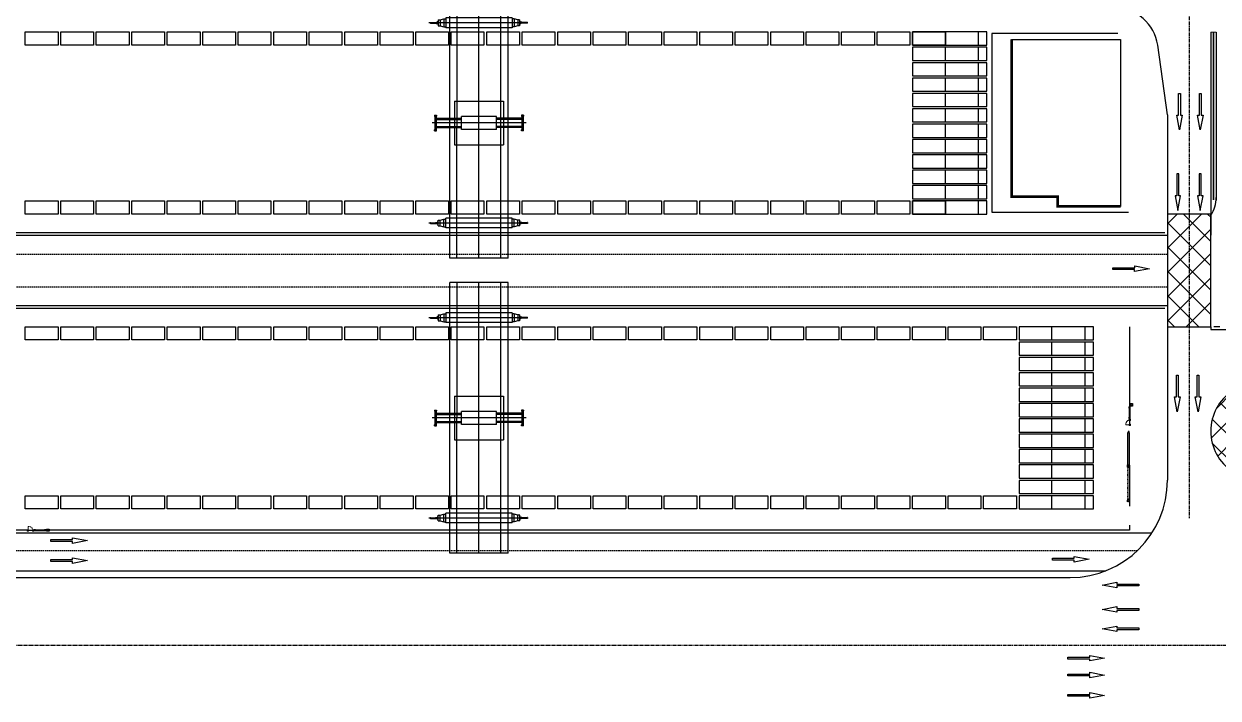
# Model space of a CAD drawing. Header units: millimetres. Extents: x -582 to 479, y -622 to 401.
# Drawn here: x 27.3 to 247.9, y -360.2 to -235.6 of the extents above; entities that cross this region are included whole.
import ezdxf

# ---------------------------------------------------------------- set-up
doc = ezdxf.new("R2010")
doc.units = ezdxf.units.MM
for name, pattern in [('CENTER', [50.8, 31.75, -6.35, 6.35, -6.35]), ('DASH', [0.35, 0.25, -0.1]), ('DASHED', [19.05, 12.7, -6.35]), ('HIDDEN2', [0.1875, 0.125, -0.0625])]:
    doc.linetypes.add(name, pattern=pattern)
for name, color, linetype in [('0001-佛渡-工艺-方案一-交汇区', 50, 'Continuous'), ('0001-佛渡-工艺-方案一-围网', 40, 'Continuous'), ('0001-佛渡-工艺-方案一-围网(内集卡一侧新增）', 40, 'Continuous'), ('0001-佛渡-工艺-方案一-设备', 40, 'Continuous'), ('0001-佛渡-平面-方案一-建筑', 6, 'Continuous'), ('0001-佛渡-平面-方案一道路中心线', 11, 'Continuous'), ('0001-佛渡-平面-方案一道路边界', 7, 'Continuous'), ('ECT', 1, 'Continuous'), ('ICT', 3, 'Continuous'), ('SLOT', 115, 'Continuous'), ('TX-箱区维修及人行门禁', 5, 'Continuous'), ('构造线', 131, 'Continuous')]:
    doc.layers.add(name, color=color, linetype=linetype)
doc.linetypes.add('FENCELINE2', pattern='A,0.25,-0.1,[132,ltypeshp.shx,S=0.1,R=0,X=-0.1,Y=0],-0.1,1', length=1.45)

# ---------------------------------------------------------------- blocks, each defined once
blk = doc.blocks.new('YC')
at = {"color": 40, "extrusion": (0.019869, 3.07925e-06, 0.999803)}
for p, q in [((2952.72, -614.5, 0.27), (2952.72, -564.5, 0.27)), ((2963.46, -564.5, 0.06), (2952.72, -564.5, 0.27)), ((2954.03, -614.5, 0.25), (2954.03, -564.5, 0.25)), ((2958.09, -614.5, 0.17), (2958.09, -564.5, 0.17)), ((2962.15, -614.5, 0.09), (2962.14, -564.5, 0.09)), ((2963.46, -614.5, 0.06), (2963.46, -564.5, 0.06)), ((2967.11, -571, -0.01), (2948.84, -571, 0.35)), ((2949.08, -571, 0.35), (2949.15, -571, 0.34)), ((2949.14, -571.08, 0.34), (2949.14, -570.92, 0.34)), ((2949.14, -570.92, 0.34), (2949.18, -570.92, 0.34)), ((2949.14, -570.92, 0.34), (2949.14, -570.92, 0.34)), ((2949.14, -571.08, 0.34), (2949.14, -570.92, 0.34)), ((2949.14, -571.08, 0.34), (2949.18, -571.08, 0.34)), ((2949.14, -571.08, 0.34), (2949.14, -571.08, 0.34)), ((2949.18, -571.08, 0.34), (2949.18, -570.92, 0.34)), ((2949.18, -570.94, 0.34), (2950.16, -570.94, 0.32)), ((2949.18, -571.06, 0.34), (2950.16, -571.06, 0.32)), ((2950.07, -570.92, 0.33), (2950.08, -570.92, 0.33)), ((2950.07, -571.08, 0.33), (2950.07, -570.92, 0.33)), ((2950.07, -571.08, 0.33), (2950.08, -571.08, 0.33)), ((2950.08, -570.92, 0.33), (2950.12, -570.92, 0.32)), ((2950.08, -571.08, 0.33), (2950.08, -570.92, 0.33)), ((2950.08, -571.08, 0.33), (2950.12, -571.08, 0.32)), ((2950.12, -571.08, 0.32), (2950.12, -570.92, 0.32)), ((2950.16, -571.1, 0.32), (2950.16, -570.91, 0.32)), ((2950.29, -570.9, 0.32), (2950.41, -570.88, 0.32)), ((2950.29, -571.1, 0.32), (2950.29, -570.9, 0.32)), ((2950.29, -571.1, 0.32), (2950.41, -571.12, 0.32)), ((2950.37, -570.88, 0.32), (2950.46, -570.88, 0.32)), ((2950.37, -571.13, 0.32), (2950.46, -571.13, 0.32)), ((2950.38, -571.13, 0.32), (2950.47, -571.13, 0.32)), ((2950.4, -570.85, 0.32), (2950.39, -570.85, 0.32)), ((2950.39, -570.86, 0.32), (2950.39, -570.89, 0.32)), ((2950.4, -570.86, 0.32), (2950.39, -570.86, 0.32)), ((2950.4, -570.89, 0.32), (2950.39, -570.89, 0.32)), ((2950.4, -570.9, 0.32), (2950.39, -570.9, 0.32)), ((2950.4, -571.1, 0.32), (2950.39, -571.1, 0.32)), ((2950.4, -571.11, 0.32), (2950.39, -571.11, 0.32)), ((2950.39, -571.14, 0.32), (2950.39, -571.11, 0.32)), ((2950.4, -571.14, 0.32), (2950.39, -571.14, 0.32)), ((2950.4, -571.15, 0.32), (2950.39, -571.15, 0.32)), ((2950.4, -570.85, 0.32), (2950.4, -570.9, 0.32)), ((2950.41, -570.86, 0.32), (2950.4, -570.86, 0.32)), ((2950.41, -570.9, 0.32), (2950.4, -570.9, 0.32)), ((2950.4, -571.15, 0.32), (2950.4, -571.1, 0.32)), ((2950.41, -571.11, 0.32), (2950.4, -571.11, 0.32)), ((2950.41, -571.15, 0.32), (2950.4, -571.15, 0.32)), ((2950.41, -570.84, 0.32), (2950.41, -571, 0.32)), ((2950.41, -570.84, 0.32), (2950.43, -570.84, 0.32)), ((2950.41, -570.86, 0.32), (2950.41, -570.9, 0.32)), ((2950.41, -571.16, 0.32), (2950.41, -571, 0.32)), ((2950.41, -571.15, 0.32), (2950.41, -571.11, 0.32)), ((2950.41, -571.16, 0.32), (2950.43, -571.16, 0.32)), ((2950.43, -570.82, 0.32), (2950.47, -570.82, 0.32)), ((2950.43, -571.19, 0.32), (2950.43, -570.82, 0.32)), ((2950.43, -570.84, 0.32), (2950.43, -571, 0.32)), ((2950.43, -571.16, 0.32), (2950.43, -571, 0.32)), ((2950.43, -571.19, 0.32), (2950.47, -571.19, 0.32)), ((2950.47, -571.19, 0.32), (2950.47, -570.82, 0.32)), ((2950.57, -570.46, 0.32), (2950.93, -570.46, 0.31)), ((2950.57, -570.46, 0.32), (2950.57, -571.54, 0.32)), ((2950.93, -570.46, 0.31), (2951.58, -570.28, 0.3)), ((2950.93, -570.46, 0.31), (2950.93, -571.54, 0.31)), ((2951.58, -570.28, 0.3), (2951.94, -570.28, 0.29)), ((2951.58, -570.28, 0.3), (2951.58, -571.72, 0.3)), ((2964.23, -570.1, 0.04), (2951.94, -570.11, 0.29)), ((2951.94, -570.11, 0.29), (2951.94, -571.9, 0.29)), ((2964.23, -570.1, 0.04), (2964.23, -571.9, 0.04)), ((2964.59, -570.28, 0.04), (2964.23, -570.28, 0.04)), ((2965.25, -570.46, 0.02), (2964.59, -570.28, 0.04)), ((2964.59, -570.28, 0.04), (2964.59, -571.72, 0.04)), ((2965.6, -570.46, 0.02), (2965.25, -570.46, 0.02)), ((2965.25, -570.46, 0.02), (2965.25, -571.54, 0.02)), ((2965.6, -570.46, 0.02), (2965.6, -571.54, 0.02)), ((2965.74, -570.82, 0.01), (2965.71, -570.82, 0.01)), ((2965.71, -571.19, 0.01), (2965.71, -570.82, 0.01)), ((2965.79, -571.13, 0.01), (2965.71, -571.13, 0.01)), ((2965.74, -571.19, 0.01), (2965.71, -571.19, 0.01)), ((2965.8, -570.87, 0.01), (2965.72, -570.87, 0.01)), ((2965.8, -571.13, 0.01), (2965.72, -571.13, 0.01)), ((2965.74, -571.19, 0.01), (2965.74, -570.82, 0.01)), ((2965.74, -570.84, 0.01), (2965.74, -571, 0.01)), ((2965.77, -570.84, 0.01), (2965.74, -570.84, 0.01)), ((2965.74, -571.16, 0.01), (2965.74, -571, 0.01)), ((2965.77, -571.16, 0.01), (2965.74, -571.16, 0.01)), ((2965.77, -570.84, 0.01), (2965.77, -571, 0.01)), ((2965.77, -570.85, 0.01), (2965.77, -570.85, 0.01)), ((2965.77, -570.85, 0.01), (2965.77, -570.9, 0.01)), ((2965.77, -570.85, 0.01), (2965.79, -570.85, 0.01)), ((2965.77, -570.85, 0.01), (2965.77, -570.89, 0.01)), ((2965.77, -570.86, 0.01), (2965.79, -570.86, 0.01)), ((2965.88, -570.9, 0.01), (2965.77, -570.88, 0.01)), ((2965.77, -570.89, 0.01), (2965.77, -570.89, 0.01)), ((2965.77, -570.89, 0.01), (2965.79, -570.89, 0.01)), ((2965.77, -570.9, 0.01), (2965.79, -570.9, 0.01)), ((2965.77, -571.16, 0.01), (2965.77, -571, 0.01)), ((2965.77, -571.1, 0.01), (2965.79, -571.1, 0.01)), ((2965.77, -571.15, 0.01), (2965.77, -571.1, 0.01)), ((2965.88, -571.1, 0.01), (2965.77, -571.12, 0.01)), ((2965.77, -571.15, 0.01), (2965.77, -571.11, 0.01)), ((2965.77, -571.11, 0.01), (2965.79, -571.11, 0.01)), ((2965.77, -571.11, 0.01), (2965.77, -571.11, 0.01)), ((2965.77, -571.14, 0.01), (2965.79, -571.14, 0.01)), ((2965.77, -571.15, 0.01), (2965.79, -571.15, 0.01)), ((2965.77, -571.15, 0.01), (2965.77, -571.15, 0.01)), ((2965.79, -570.86, 0.01), (2965.79, -570.89, 0.01)), ((2965.79, -571.14, 0.01), (2965.79, -571.11, 0.01)), ((2965.88, -571.1, 0.01), (2965.88, -570.9, 0.01)), ((2966.02, -571.09, 0.01), (2966.02, -570.91, 0.01)), ((2967, -570.94, -0.01), (2966.02, -570.94, 0.01)), ((2967, -571.06, -0.01), (2966.02, -571.06, 0.01)), ((2966.06, -571.08, 0.01), (2966.06, -570.92, 0.01)), ((2966.1, -570.92, 0.01), (2966.06, -570.92, 0.01)), ((2966.1, -571.08, 0.01), (2966.06, -571.08, 0.01)), ((2966.1, -570.92, 0.01), (2966.1, -570.92, 0.01)), ((2966.1, -571.08, 0.01), (2966.1, -570.92, 0.01)), ((2966.1, -571.08, 0.01), (2966.1, -570.92, 0.01)), ((2966.1, -571.08, 0.01), (2966.1, -571.08, 0.01)), ((2967, -571.08, -0.01), (2967, -570.92, -0.01)), ((2967.03, -570.92, -0.01), (2967, -570.92, -0.01)), ((2967.03, -571.08, -0.01), (2967, -571.08, -0.01)), ((2967.04, -570.92, -0.01), (2967.03, -570.92, -0.01)), ((2967.03, -571.08, -0.01), (2967.03, -570.92, -0.01)), ((2967.04, -571.08, -0.01), (2967.03, -571.08, -0.01)), ((2967.04, -571.08, -0.01), (2967.04, -570.92, -0.01)), ((2950.57, -571.54, 0.32), (2950.93, -571.54, 0.31)), ((2950.93, -571.54, 0.31), (2951.58, -571.72, 0.3)), ((2951.58, -571.72, 0.3), (2951.94, -571.72, 0.29)), ((2964.23, -571.9, 0.04), (2951.94, -571.9, 0.29)), ((2964.59, -571.72, 0.04), (2964.23, -571.72, 0.04)), ((2965.25, -571.54, 0.02), (2964.59, -571.72, 0.04)), ((2965.6, -571.54, 0.02), (2965.25, -571.54, 0.02)), ((2953.57, -585.46, 0.26), (2953.57, -593.54, 0.26)), ((2953.57, -585.46, 0.26), (2962.6, -585.46, 0.08)), ((2962.6, -585.46, 0.08), (2962.6, -593.54, 0.08)), ((2949.86, -588.05, 0.33), (2950.22, -588.05, 0.32)), ((2949.86, -588.05, 0.33), (2949.86, -588.22, 0.33)), ((2949.86, -588.22, 0.33), (2949.91, -588.3, 0.33)), ((2949.91, -588.05, 0.33), (2949.91, -590.96, 0.33)), ((2949.91, -588.22, 0.33), (2950.17, -588.22, 0.32)), ((2950.17, -588.05, 0.32), (2950.17, -590.96, 0.32)), ((2950.22, -588.22, 0.32), (2950.17, -588.3, 0.32)), ((2950.17, -588.63, 0.32), (2954.87, -588.63, 0.23)), ((2950.17, -588.87, 0.32), (2954.87, -588.87, 0.23)), ((2950.22, -588.05, 0.32), (2950.22, -588.22, 0.32)), ((2954.87, -590.7, 0.23), (2954.87, -588.3, 0.23)), ((2961.31, -588.3, 0.1), (2954.87, -588.3, 0.23)), ((2961.31, -590.7, 0.1), (2961.31, -588.3, 0.1)), ((2966.01, -588.63, 0.01), (2961.31, -588.63, 0.1)), ((2966.01, -588.87, 0.01), (2961.31, -588.87, 0.1)), ((2966.32, -588.04, 0), (2965.96, -588.04, 0.01)), ((2965.96, -588.04, 0.01), (2965.96, -588.22, 0.01)), ((2965.96, -588.22, 0.01), (2966.01, -588.3, 0.01)), ((2966.01, -588.04, 0.01), (2966.01, -590.96, 0.01)), ((2966.27, -588.22, 0), (2966.01, -588.22, 0.01)), ((2966.27, -588.04, 0), (2966.27, -590.96, 0)), ((2966.32, -588.22, 0), (2966.27, -588.3, 0)), ((2966.32, -588.04, 0), (2966.32, -588.22, 0)), ((2966.83, -589.5, -0.01), (2949.42, -589.5, 0.34)), ((2949.86, -590.78, 0.33), (2949.91, -590.7, 0.33)), ((2949.86, -590.96, 0.33), (2949.86, -590.78, 0.33)), ((2949.86, -590.96, 0.33), (2950.22, -590.96, 0.32)), ((2949.91, -590.78, 0.33), (2950.17, -590.78, 0.32)), ((2950.17, -590.14, 0.32), (2954.87, -590.13, 0.23)), ((2950.17, -590.37, 0.32), (2954.87, -590.37, 0.23)), ((2950.22, -590.78, 0.32), (2950.17, -590.7, 0.32)), ((2950.22, -590.96, 0.32), (2950.22, -590.78, 0.32)), ((2963.04, -589.5, 0.07), (2953.14, -589.5, 0.26)), ((2961.31, -590.7, 0.1), (2954.87, -590.7, 0.23)), ((2966.01, -590.13, 0.01), (2961.31, -590.13, 0.1)), ((2966.01, -590.37, 0.01), (2961.31, -590.37, 0.1)), ((2965.96, -590.78, 0.01), (2966.01, -590.7, 0.01)), ((2965.96, -590.96, 0.01), (2965.96, -590.78, 0.01)), ((2966.32, -590.96, 0), (2965.96, -590.96, 0.01)), ((2966.27, -590.78, 0), (2966.01, -590.78, 0.01)), ((2966.32, -590.78, 0), (2966.27, -590.7, 0)), ((2966.32, -590.96, 0), (2966.32, -590.78, 0)), ((2953.57, -593.54, 0.26), (2962.6, -593.54, 0.08)), ((2967.11, -608, -0.01), (2948.84, -608, 0.35)), ((2949.09, -608, 0.35), (2949.16, -608, 0.34)), ((2949.14, -607.92, 0.34), (2949.14, -608.08, 0.34)), ((2949.14, -607.92, 0.34), (2949.15, -607.92, 0.34)), ((2949.14, -608.08, 0.34), (2949.15, -608.08, 0.34)), ((2949.15, -607.92, 0.34), (2949.18, -607.92, 0.34)), ((2949.15, -607.92, 0.34), (2949.15, -608.08, 0.34)), ((2949.15, -608.08, 0.34), (2949.18, -608.08, 0.34)), ((2949.18, -607.92, 0.34), (2949.18, -608.08, 0.34)), ((2949.18, -607.94, 0.34), (2950.16, -607.94, 0.32)), ((2949.18, -608.06, 0.34), (2950.16, -608.06, 0.32)), ((2950.08, -607.92, 0.33), (2950.12, -607.92, 0.32)), ((2950.08, -607.92, 0.33), (2950.08, -607.92, 0.33)), ((2950.08, -607.92, 0.33), (2950.08, -608.08, 0.33)), ((2950.08, -607.92, 0.33), (2950.08, -608.08, 0.33)), ((2950.08, -608.08, 0.33), (2950.12, -608.08, 0.32)), ((2950.08, -608.08, 0.33), (2950.08, -608.08, 0.33)), ((2950.12, -607.92, 0.32), (2950.12, -608.08, 0.32)), ((2950.16, -607.91, 0.32), (2950.16, -608.1, 0.32)), ((2950.3, -607.9, 0.32), (2950.41, -607.88, 0.32)), ((2950.3, -607.9, 0.32), (2950.3, -608.1, 0.32)), ((2950.3, -608.1, 0.32), (2950.41, -608.12, 0.32)), ((2950.38, -607.88, 0.32), (2950.46, -607.88, 0.32)), ((2950.38, -608.13, 0.32), (2950.46, -608.13, 0.32)), ((2950.41, -607.85, 0.32), (2950.39, -607.85, 0.32)), ((2950.41, -607.86, 0.32), (2950.39, -607.86, 0.32)), ((2950.39, -607.86, 0.32), (2950.39, -607.89, 0.32)), ((2950.39, -607.88, 0.32), (2950.47, -607.88, 0.32)), ((2950.41, -607.89, 0.32), (2950.39, -607.89, 0.32)), ((2950.41, -607.9, 0.32), (2950.39, -607.9, 0.32)), ((2950.41, -608.1, 0.32), (2950.39, -608.1, 0.32)), ((2950.39, -608.14, 0.32), (2950.39, -608.11, 0.32)), ((2950.41, -608.11, 0.32), (2950.39, -608.11, 0.32)), ((2950.41, -608.14, 0.32), (2950.39, -608.14, 0.32)), ((2950.41, -608.15, 0.32), (2950.39, -608.15, 0.32)), ((2950.41, -607.84, 0.32), (2950.43, -607.84, 0.32)), ((2950.41, -607.84, 0.32), (2950.41, -608, 0.32)), ((2950.41, -607.85, 0.32), (2950.41, -607.9, 0.32)), ((2950.41, -607.86, 0.32), (2950.41, -607.9, 0.32)), ((2950.41, -607.86, 0.32), (2950.41, -607.86, 0.32)), ((2950.41, -607.9, 0.32), (2950.41, -607.9, 0.32)), ((2950.41, -608.16, 0.32), (2950.41, -608, 0.32)), ((2950.41, -608.15, 0.32), (2950.41, -608.1, 0.32)), ((2950.41, -608.11, 0.32), (2950.41, -608.11, 0.32)), ((2950.41, -608.15, 0.32), (2950.41, -608.11, 0.32)), ((2950.41, -608.15, 0.32), (2950.41, -608.15, 0.32)), ((2950.41, -608.16, 0.32), (2950.43, -608.16, 0.32)), ((2950.43, -607.82, 0.32), (2950.47, -607.82, 0.32)), ((2950.43, -607.82, 0.32), (2950.43, -608.19, 0.32)), ((2950.43, -607.84, 0.32), (2950.43, -608, 0.32)), ((2950.43, -608.16, 0.32), (2950.43, -608, 0.32)), ((2950.43, -608.19, 0.32), (2950.47, -608.19, 0.32)), ((2950.47, -607.82, 0.32), (2950.47, -608.19, 0.32)), ((2950.57, -607.46, 0.32), (2950.93, -607.46, 0.31)), ((2950.57, -608.54, 0.32), (2950.57, -607.46, 0.32)), ((2950.57, -608.54, 0.32), (2950.93, -608.54, 0.31)), ((2950.93, -607.46, 0.31), (2951.59, -607.28, 0.3)), ((2950.93, -608.54, 0.31), (2950.93, -607.46, 0.31)), ((2950.93, -608.54, 0.31), (2951.59, -608.72, 0.3)), ((2951.59, -607.28, 0.3), (2951.94, -607.28, 0.29)), ((2951.59, -608.72, 0.3), (2951.59, -607.28, 0.3)), ((2951.59, -608.72, 0.3), (2951.94, -608.72, 0.29)), ((2964.24, -607.1, 0.04), (2951.94, -607.11, 0.29)), ((2951.94, -608.9, 0.29), (2951.94, -607.11, 0.29)), ((2964.24, -608.9, 0.04), (2951.94, -608.9, 0.29)), ((2964.24, -608.9, 0.04), (2964.24, -607.1, 0.04)), ((2964.59, -607.28, 0.04), (2964.24, -607.28, 0.04)), ((2964.59, -608.72, 0.04), (2964.24, -608.72, 0.04)), ((2965.25, -607.46, 0.02), (2964.59, -607.28, 0.04)), ((2964.59, -608.72, 0.04), (2964.59, -607.28, 0.04)), ((2965.25, -608.54, 0.02), (2964.59, -608.72, 0.04)), ((2965.61, -607.46, 0.02), (2965.25, -607.46, 0.02)), ((2965.25, -608.54, 0.02), (2965.25, -607.46, 0.02)), ((2965.61, -608.54, 0.02), (2965.25, -608.54, 0.02)), ((2965.61, -608.54, 0.02), (2965.61, -607.46, 0.02)), ((2965.75, -607.82, 0.01), (2965.71, -607.82, 0.01)), ((2965.71, -607.82, 0.01), (2965.71, -608.19, 0.01)), ((2965.79, -607.87, 0.01), (2965.71, -607.87, 0.01)), ((2965.75, -608.19, 0.01), (2965.71, -608.19, 0.01)), ((2965.8, -607.87, 0.01), (2965.72, -607.87, 0.01)), ((2965.8, -608.13, 0.01), (2965.72, -608.13, 0.01)), ((2965.75, -607.82, 0.01), (2965.75, -608.19, 0.01)), ((2965.77, -607.84, 0.01), (2965.75, -607.84, 0.01)), ((2965.75, -607.84, 0.01), (2965.75, -608, 0.01)), ((2965.75, -608.16, 0.01), (2965.75, -608, 0.01)), ((2965.77, -608.16, 0.01), (2965.75, -608.16, 0.01)), ((2965.77, -607.84, 0.01), (2965.77, -608, 0.01)), ((2965.77, -607.85, 0.01), (2965.77, -607.89, 0.01)), ((2965.77, -607.85, 0.01), (2965.79, -607.85, 0.01)), ((2965.77, -607.85, 0.01), (2965.77, -607.9, 0.01)), ((2965.77, -607.85, 0.01), (2965.77, -607.85, 0.01)), ((2965.77, -607.86, 0.01), (2965.79, -607.86, 0.01)), ((2965.88, -607.9, 0.01), (2965.77, -607.88, 0.01)), ((2965.77, -607.89, 0.01), (2965.79, -607.89, 0.01)), ((2965.77, -607.89, 0.01), (2965.77, -607.89, 0.01)), ((2965.77, -607.9, 0.01), (2965.79, -607.9, 0.01)), ((2965.77, -608.16, 0.01), (2965.77, -608, 0.01)), ((2965.77, -608.15, 0.01), (2965.77, -608.1, 0.01)), ((2965.77, -608.1, 0.01), (2965.79, -608.1, 0.01)), ((2965.88, -608.1, 0.01), (2965.77, -608.12, 0.01)), ((2965.77, -608.11, 0.01), (2965.77, -608.11, 0.01)), ((2965.77, -608.11, 0.01), (2965.79, -608.11, 0.01)), ((2965.77, -608.15, 0.01), (2965.77, -608.11, 0.01)), ((2965.77, -608.14, 0.01), (2965.79, -608.14, 0.01)), ((2965.77, -608.15, 0.01), (2965.77, -608.15, 0.01)), ((2965.77, -608.15, 0.01), (2965.79, -608.15, 0.01)), ((2965.79, -607.86, 0.01), (2965.79, -607.89, 0.01)), ((2965.79, -608.14, 0.01), (2965.79, -608.11, 0.01)), ((2965.88, -607.9, 0.01), (2965.88, -608.1, 0.01)), ((2966.02, -607.91, 0.01), (2966.02, -608.09, 0.01)), ((2967, -607.94, -0.01), (2966.02, -607.94, 0.01)), ((2967, -608.06, -0.01), (2966.02, -608.06, 0.01)), ((2966.06, -607.92, 0.01), (2966.06, -608.08, 0.01)), ((2966.1, -607.92, 0.01), (2966.06, -607.92, 0.01)), ((2966.1, -608.08, 0.01), (2966.06, -608.08, 0.01)), ((2966.1, -607.92, 0.01), (2966.1, -607.92, 0.01)), ((2966.1, -607.92, 0.01), (2966.1, -608.08, 0.01)), ((2966.1, -607.92, 0.01), (2966.1, -608.08, 0.01)), ((2966.1, -608.08, 0.01), (2966.1, -608.08, 0.01)), ((2967, -607.92, -0.01), (2967, -608.08, -0.01)), ((2967.03, -607.92, -0.01), (2967, -607.92, -0.01)), ((2967.03, -608.08, -0.01), (2967, -608.08, -0.01)), ((2967.04, -607.92, -0.01), (2967.03, -607.92, -0.01)), ((2967.03, -607.92, -0.01), (2967.03, -608.08, -0.01)), ((2967.04, -608.08, -0.01), (2967.03, -608.08, -0.01)), ((2967.04, -607.92, -0.01), (2967.04, -608.08, -0.01)), ((2963.46, -614.5, 0.06), (2952.72, -614.5, 0.27))]:
    blk.add_line(p, q, dxfattribs=at)
at = {"color": 40, "linetype": 'ByBlock', "extrusion": (0.019869, 3.07925e-06, 0.999803)}
for p, q in [((2950.16, -570.91, 0.32), (2950.29, -570.91, 0.32)), ((2950.16, -571.1, 0.32), (2950.29, -571.1, 0.32)), ((2966.02, -570.91, 0.01), (2965.88, -570.91, 0.01)), ((2966.02, -571.09, 0.01), (2965.88, -571.09, 0.01)), ((2950.16, -607.91, 0.32), (2950.3, -607.91, 0.32)), ((2950.16, -608.1, 0.32), (2950.3, -608.1, 0.32)), ((2966.02, -607.91, 0.01), (2965.88, -607.91, 0.01)), ((2966.02, -608.09, 0.01), (2965.88, -608.09, 0.01))]:
    blk.add_line(p, q, dxfattribs=at)
at = {"color": 40, "linetype": 'Continuous', "extrusion": (0.019869, 3.07925e-06, 0.999803)}
for p, q in [((2950.47, -570.82, 0.32), (2950.58, -570.82, 0.32)), ((2950.47, -570.84, 0.32), (2950.58, -570.84, 0.32)), ((2950.47, -571.16, 0.32), (2950.58, -571.16, 0.32)), ((2950.47, -571.18, 0.32), (2950.58, -571.18, 0.32)), ((2965.71, -570.82, 0.01), (2965.6, -570.82, 0.02)), ((2965.71, -570.84, 0.01), (2965.6, -570.84, 0.02)), ((2965.71, -571.16, 0.01), (2965.6, -571.16, 0.02)), ((2965.71, -571.18, 0.01), (2965.6, -571.18, 0.02)), ((2950.47, -607.82, 0.32), (2950.58, -607.82, 0.32)), ((2950.47, -607.84, 0.32), (2950.58, -607.84, 0.32)), ((2950.47, -608.16, 0.32), (2950.58, -608.16, 0.32)), ((2950.47, -608.18, 0.32), (2950.58, -608.18, 0.32)), ((2965.71, -607.82, 0.01), (2965.6, -607.82, 0.02)), ((2965.71, -607.84, 0.01), (2965.6, -607.84, 0.02)), ((2965.71, -608.16, 0.01), (2965.6, -608.16, 0.02)), ((2965.71, -608.18, 0.01), (2965.6, -608.18, 0.02))]:
    blk.add_line(p, q, dxfattribs=at)
at = {"color": 40, "extrusion": (-0.019869, -3.07925e-06, -0.999803)}
for centre, major_axis, start_param, end_param in [((2950.4, -570.86, 0.32), (-0.00843, -0.00844, 0.00017), 0.2618, 1.308997), ((2950.43, -570.88, 0.32), (-0.032, 0.032, 0.0006), -1.051761, -0.519035), ((2950.4, -570.89, 0.32), (-0.00843, 0.00843, 0.00017), -1.308997, -0.261799), ((2950.4, -571.11, 0.32), (-0.00843, 0.00843, 0.00017), -1.308997, -0.261799), ((2950.43, -571.13, 0.32), (-0.032, 0.032, 0.0006), -1.051761, -0.519035), ((2950.4, -571.14, 0.32), (-0.00843, 0.00843, 0.00017), -1.308997, -0.261799), ((2965.78, -570.86, 0.01), (-0.00843, 0.00843, 0.00017), 1.832596, 2.879794), ((2965.74, -570.87, 0.01), (-0.032, -0.032, 0.0006), 3.660628, 4.193354), ((2965.78, -570.89, 0.01), (-0.00843, 0.00843, 0.00017), 1.832596, 2.879793), ((2965.78, -571.11, 0.01), (-0.00843, -0.00844, 0.00017), 3.403392, 4.45059), ((2965.74, -571.13, 0.01), (-0.032, -0.032, 0.0006), 3.660628, 4.193354), ((2965.78, -571.14, 0.01), (-0.00843, 0.00843, 0.00017), 1.832596, 2.879794), ((2950.4, -607.86, 0.32), (-0.00843, 0.00843, 0.00017), -1.308997, -0.261799), ((2950.44, -607.88, 0.32), (-0.032, 0.032, 0.0006), -1.051761, -0.519035), ((2950.4, -607.89, 0.32), (-0.00843, 0.00843, 0.00017), -1.308997, -0.261799), ((2950.4, -608.11, 0.32), (-0.00843, 0.00843, 0.00017), -1.308997, -0.261799), ((2950.44, -608.13, 0.32), (-0.032, 0.032, 0.0006), -1.051761, -0.519035), ((2950.4, -608.14, 0.32), (-0.00843, 0.00843, 0.00017), -1.308997, -0.261799), ((2965.78, -607.86, 0.01), (-0.00843, 0.00843, 0.00017), 1.832596, 2.879793), ((2965.75, -607.87, 0.01), (-0.032, -0.032, 0.0006), 3.660628, 4.193354), ((2965.78, -607.89, 0.01), (-0.00843, -0.00844, 0.00017), 3.403392, 4.45059), ((2965.78, -608.11, 0.01), (-0.00843, 0.00843, 0.00017), 1.832596, 2.879793), ((2965.75, -608.13, 0.01), (-0.032, -0.032, 0.0006), 3.660628, 4.193354), ((2965.78, -608.14, 0.01), (-0.00843, 0.00843, 0.00017), 1.832596, 2.879793)]:
    blk.add_ellipse(centre, major_axis=major_axis, ratio=1, start_param=start_param, end_param=end_param, dxfattribs=at)
blk = doc.blocks.new('箱区维修人行通道及伸缩门')
h = blk.add_hatch(color=8)
h.dxf.hatch_style = 1
h.paths.add_polyline_path([(504133.76, 3299633.85), (504137.88, 3299629.48), (504137.69, 3299629.31), (504133.58, 3299633.68)])
h = blk.add_hatch(color=8)
h.dxf.hatch_style = 1
h.paths.add_polyline_path([(504137.64, 3299629.26), (504137.93, 3299629.53), (504138.2, 3299629.24), (504137.91, 3299628.97)])
at = {"color": 8}
for p, q in [((504137.91, 3299628.97, 0), (504137.93, 3299629.53, 0)), ((504138.2, 3299629.24, 0), (504137.64, 3299629.26, 0))]:
    blk.add_line(p, q, dxfattribs=at)
at = {"color": 8, "linetype": 'DASH', "ltscale": 0.1}
for p, q in [((504142.02, 3299624.6, 0), (504142.59, 3299624.58, 0)), ((504142.3, 3299624.31, 0), (504142.32, 3299624.87, 0))]:
    blk.add_line(p, q, dxfattribs=at)
at = {"color": 8, "elevation": 0}
for points in [[(504133.76, 3299633.85), (504137.88, 3299629.48), (504137.69, 3299629.31), (504133.58, 3299633.68)], [(504137.64, 3299629.26), (504137.93, 3299629.53), (504138.2, 3299629.24), (504137.91, 3299628.97)]]:
    blk.add_lwpolyline(points, close=True, dxfattribs=at)
at = {"color": 8, "linetype": 'DASH', "ltscale": 0.1, "elevation": 0}
for points in [[(504138.15, 3299629.19), (504142.26, 3299624.82), (504142.08, 3299624.65), (504137.97, 3299629.02)], [(504142.02, 3299624.6), (504142.32, 3299624.87), (504142.59, 3299624.58), (504142.3, 3299624.31)]]:
    blk.add_lwpolyline(points, close=True, dxfattribs=at)
blk = doc.blocks.new('人行门禁-箱条中间北侧')
at = {"color": 8, "linetype": 'Continuous', "lineweight": 25}
for p, q in [((35.9, 1.5), (35.9, 2.8)), ((35.9, 2.8), (36.1, 2.8)), ((36.1, 1.5), (35.9, 1.5)), ((36.1, 0.7), (36.1, 3.3)), ((36.1, 3.3), (36.1, 3.3)), ((36.1, 3.3), (39.9, 3.3)), ((36.1, 0.5), (36.1, 0.7)), ((36.1, 0.5), (36.1, 0.5)), ((36.1, 0.5), (39.9, 0.5)), ((39.9, 0.7), (39.9, 3.3)), ((39.9, 3.3), (39.9, 3.3)), ((39.9, 2.8), (40.1, 2.8)), ((40.1, 1.5), (39.9, 1.5)), ((39.9, 0.5), (39.9, 0.7)), ((39.9, 0.5), (39.9, 0.5)), ((40.1, 2.8), (40.1, 1.5))]:
    blk.add_line(p, q, dxfattribs=at)
at = {"color": 8, "lineweight": 15}
for points in [[(2.5, 0), (0, 0), (0, 2.5), (2.5, 2.5)], [(2.5, 0), (0, 0), (0, 2.5), (2.5, 2.5)], [(9.7, 0), (12.2, 0), (12.2, 2.5), (9.7, 2.5)], [(9.7, 0), (12.2, 0), (12.2, 2.5), (9.7, 2.5)], [(12.8, 0.6), (15.3, 0.6), (15.3, 3.1), (12.8, 3.1)], [(12.8, 2.6), (34.5, 2.6), (34.5, 1.1), (12.8, 1.1)], [(14.8, 2.3), (14.8, 1.5), (13.2, 1.5), (13.2, 2.3)], [(32, 0.7), (34.5, 0.7), (34.5, 3.2), (32, 3.2)]]:
    blk.add_lwpolyline(points, close=True, dxfattribs=at)
at = {"color": 8, "linetype": 'HIDDEN2', "lineweight": 15, "ltscale": 20}
blk.add_lwpolyline([(1.6, 1.6), (1.7, 1.6), (1.7, 8.9), (1.6, 8.9)], close=True, dxfattribs=at)
at = {"color": 8}
blk.add_lwpolyline([(35.5, 3.9), (40.5, 3.9), (40.5, -0.1), (35.5, -0.1)], close=True, dxfattribs=at)
at = {"color": 8, "linetype": 'HIDDEN2', "lineweight": 15, "ltscale": 20}
blk.add_arc((2.2, 0.5), 8.44, 6.7046, 93.5614, dxfattribs=at)
at = {"layer": '构造线', "color": 8, "lineweight": 9}
for p, q in [((2, 2), (10.5, 2)), ((2, 2), (10.5, 2)), ((2, 1.4), (10.5, 1.4)), ((2, 1.4), (10.5, 1.4))]:
    blk.add_line(p, q, dxfattribs=at)
for points in [[(1.5, 2), (0.2, 2, 0.414214), (0.1, 1.9), (0.1, 0.6, 0.414214), (0.2, 0.5), (1.5, 0.5, 0.414214), (1.6, 0.6), (1.6, 1.9, 0.414214)], [(1.5, 2), (0.2, 2, 0.414214), (0.1, 1.9), (0.1, 0.6, 0.414214), (0.2, 0.5), (1.5, 0.5, 0.414214), (1.6, 0.6), (1.6, 1.9, 0.414214)], [(10.7, 2), (12, 2, -0.414214), (12.1, 1.9), (12.1, 0.6, -0.414214), (12, 0.5), (10.7, 0.5, -0.414214), (10.6, 0.6), (10.6, 1.9, -0.414214)], [(10.7, 2), (12, 2, -0.414214), (12.1, 1.9), (12.1, 0.6, -0.414214), (12, 0.5), (10.7, 0.5, -0.414214), (10.6, 0.6), (10.6, 1.9, -0.414214)]]:
    blk.add_lwpolyline(points, format="xyb", close=True, dxfattribs=at)
for points in [[(2.6, 2), (2, 2), (2, 1.4), (2.6, 1.4)], [(2.6, 2), (2, 2), (2, 1.4), (2.6, 1.4)], [(10.5, 2), (9.9, 2), (9.9, 1.4), (10.5, 1.4)], [(10.5, 2), (9.9, 2), (9.9, 1.4), (10.5, 1.4)]]:
    blk.add_lwpolyline(points, close=True, dxfattribs=at)
blk = doc.blocks.new('双侧道闸')
at = {"color": 8, "linetype": 'Continuous', "lineweight": 25}
for p, q in [((0.45, -14.31), (0.19, -14.31)), ((0.19, -14.31), (0.19, -14.31)), ((0.19, -14.68), (0.19, -14.31)), ((0.19, -14.68), (0.19, -14.69)), ((0.45, -14.69), (0.19, -14.69)), ((0.24, -14.31), (0.24, -14.29)), ((0.24, -14.29), (0.37, -14.29)), ((0.37, -14.29), (0.37, -14.31)), ((0.47, -14.31), (0.45, -14.31)), ((0.47, -14.69), (0.45, -14.69)), ((0.47, -14.31), (0.47, -14.31)), ((0.47, -14.68), (0.47, -14.31)), ((0.47, -14.68), (0.47, -14.69))]:
    blk.add_line(p, q, dxfattribs=at)
at = {"color": 8, "lineweight": 15}
for points in [[(0.13, -15.09), (0.13, -14.84), (-0.12, -14.84), (-0.12, -15.09)], [(-0.06, -17.02), (-0.06, -14.84), (0.09, -14.84), (0.09, -17.02)], [(0.14, -17.02), (0.14, -16.77), (-0.11, -16.77), (-0.11, -17.02)], [(0.2, -17.37), (0.2, -17.12), (-0.05, -17.12), (-0.05, -17.37)], [(0.2, -17.37), (0.2, -17.12), (-0.05, -17.12), (-0.05, -17.37)], [(-0.03, -16.82), (0.05, -16.82), (0.05, -16.98), (-0.03, -16.98)], [(-0.23, -19.42), (-0.23, -19.34), (-0.07, -19.34), (-0.07, -19.42)], [(0.2, -18.09), (0.2, -18.34), (-0.05, -18.34), (-0.05, -18.09)], [(0.2, -18.09), (0.2, -18.34), (-0.05, -18.34), (-0.05, -18.09)]]:
    blk.add_lwpolyline(points, close=True, dxfattribs=at)
at = {"color": 8}
blk.add_lwpolyline([(0.13, -14.74), (0.13, -14.24), (0.53, -14.24), (0.53, -14.74)], close=True, dxfattribs=at)
at = {"color": 8, "linetype": 'HIDDEN2', "lineweight": 15, "ltscale": 20}
blk.add_lwpolyline([(0.05, -18.18), (0.05, -18.17), (-0.69, -18.17), (-0.69, -18.18)], close=True, dxfattribs=at)
blk.add_arc((0.15, -18.12), 0.844, 96.7046, 183.5614, dxfattribs=at)
at = {"layer": '构造线', "color": 8, "lineweight": 9}
for p, q in [((0, -18.14), (0, -17.29)), ((0, -18.14), (0, -17.29)), ((0.06, -18.14), (0.06, -17.29)), ((0.06, -18.14), (0.06, -17.29))]:
    blk.add_line(p, q, dxfattribs=at)
for points in [[(0, -17.27), (0, -17.14, -0.414214), (0.01, -17.13), (0.14, -17.13, -0.414214), (0.15, -17.14), (0.15, -17.27, -0.414214), (0.14, -17.28), (0.01, -17.28, -0.414214)], [(0, -17.27), (0, -17.14, -0.414214), (0.01, -17.13), (0.14, -17.13, -0.414214), (0.15, -17.14), (0.15, -17.27, -0.414214), (0.14, -17.28), (0.01, -17.28, -0.414214)], [(0, -18.19), (0, -18.32, 0.414214), (0.01, -18.33), (0.14, -18.33, 0.414214), (0.15, -18.32), (0.15, -18.19, 0.414214), (0.14, -18.18), (0.01, -18.18, 0.414214)], [(0, -18.19), (0, -18.32, 0.414214), (0.01, -18.33), (0.14, -18.33, 0.414214), (0.15, -18.32), (0.15, -18.19, 0.414214), (0.14, -18.18), (0.01, -18.18, 0.414214)]]:
    blk.add_lwpolyline(points, format="xyb", close=True, dxfattribs=at)
for points in [[(0, -17.29), (0, -17.34), (0.06, -17.34), (0.06, -17.29)], [(0, -17.29), (0, -17.34), (0.06, -17.34), (0.06, -17.29)], [(0, -18.08), (0, -18.14), (0.06, -18.14), (0.06, -18.08)], [(0, -18.08), (0, -18.14), (0.06, -18.14), (0.06, -18.08)]]:
    blk.add_lwpolyline(points, close=True, dxfattribs=at)

msp = doc.modelspace()

# ---------------------------------------------------------------- hatches: boundary and pattern name
at = {"layer": '0001-佛渡-工艺-方案一-交汇区'}
h = msp.add_hatch(dxfattribs=at)
h.set_pattern_fill('ANSI37', color=50, angle=323.0204)
h.set_pattern_definition([(45, (-160.932, -61.4482), (-2.245064, 2.245064), []), (135, (-160.932, -61.4482), (-2.245064, -2.245064), [])])
h.paths.add_polyline_path([(246.57, -270.8), (238.57, -270.8), (238.57, -291.6), (246.57, -291.6)])
h = msp.add_hatch(dxfattribs=at)
h.set_pattern_fill('ANSI37', color=50, angle=323.0204)
h.set_pattern_definition([(45.49635, (-123.723, -362.9482), (-2.264428, 2.22553), []), (135.49635, (-123.723, -362.9482), (-2.22553, -2.264428), [])])
edge = h.paths.add_edge_path()
edge.add_line((260.57, -303.41), (260.57, -318.38))
edge.add_arc((255.57, -310.9), 9, 663.7484, 776.2516)
edge = h.paths.add_edge_path()
edge.add_line((250.57, -303.41), (250.57, -318.38))
edge.add_arc((255.57, -310.9), 9, 123.7495, 236.2505, ccw=False)

# ---------------------------------------------------------------- linework, layer by layer
msp.add_lwpolyline([(246.57, -270.8), (238.57, -270.8), (238.57, -291.6), (246.57, -291.6)], close=True, dxfattribs=at)
at = {"layer": '0001-佛渡-工艺-方案一-围网', "linetype": 'FENCELINE2', "ltscale": 0.25}
msp.add_line((-176.93, -274.2), (238.07, -274.2), dxfattribs=at)
msp.add_lwpolyline([(229.37, -237.45), (206.11, -237.45), (206.11, -270.45), (231.37, -270.45)], dxfattribs=at)
at = {"layer": '0001-佛渡-工艺-方案一-围网', "linetype": 'FENCELINE2', "ltscale": 0.25, "const_width": 0.25}
for points in [[(247.07, -268.2), (247.07, -237.15)], [(248.28, -291.6), (247.07, -291.6)]]:
    msp.add_lwpolyline(points, dxfattribs=at)
at = {"layer": '0001-佛渡-工艺-方案一-围网', "linetype": 'FENCELINE2', "ltscale": 0.25, "flags": 128}
for points in [[(231.57, -291.6), (231.57, -306.37)], [(231.57, -317.15), (231.57, -324.75)], [(27.92, -329.2), (-170.43, -329.2), (-170.43, -328.25)], [(231.57, -328.25), (231.57, -329.2), (31.97, -329.2)]]:
    msp.add_lwpolyline(points, dxfattribs=at)
at = {"layer": '0001-佛渡-工艺-方案一-围网(内集卡一侧新增）', "color": 6, "linetype": 'FENCELINE2', "ltscale": 0.25}
msp.add_line((-176.93, -288.2), (238.07, -288.2), dxfattribs=at)
at = {"layer": '0001-佛渡-平面-方案一-建筑', "lineweight": 5, "const_width": 0.5}
msp.add_lwpolyline([(209.77, -238.53), (209.77, -267.57), (218.29, -267.57), (218.29, -269.37), (229.91, -269.37)], dxfattribs=at)
at = {"layer": '0001-佛渡-平面-方案一-建筑'}
msp.add_lwpolyline([(209.77, -238.53), (221.39, -238.53), (221.39, -238.53), (229.91, -238.53), (229.91, -269.37), (218.29, -269.37), (218.29, -267.57), (209.77, -267.57), (209.77, -238.53)], dxfattribs=at)
at = {"layer": '0001-佛渡-平面-方案一道路中心线', "color": 11, "linetype": 'DASHED', "ltscale": 0.02}
for p, q in [((-177.43, -278.2), (238.57, -278.2)), ((-177.43, -284.2), (238.57, -284.2)), ((-171.88, -332.95), (233.02, -332.95))]:
    msp.add_line(p, q, dxfattribs=at)
at = {"layer": '0001-佛渡-平面-方案一道路边界', "color": 11, "linetype": 'CENTER', "ltscale": 0.02}
for p, q in [((242.57, 57.3), (242.57, -326.95)), ((-484.79, -350.45), (266.57, -350.45))]:
    msp.add_line(p, q, dxfattribs=at)
at = {"layer": '0001-佛渡-平面-方案一道路边界'}
for p, q in [((246.57, -237.15), (246.57, -274.7)), ((247.57, -237.15), (247.57, -268.2)), ((238.57, -252.45), (236.76, -239.58)), ((238.57, -252.45), (238.57, -319.95)), ((246.57, -291.6), (246.57, -292.1)), ((246.57, -292.1), (250.57, -292.1)), ((-174.56, -329.7), (235.7, -329.7)), ((-166.02, -336.7), (227.16, -336.7))]:
    msp.add_line(p, q, dxfattribs=at)
at = {"layer": '0001-佛渡-平面-方案一道路边界', "lineweight": 5}
msp.add_line((246.57, -237.15), (247.57, -237.15), dxfattribs=at)
at = {"layer": '0001-佛渡-平面-方案一道路边界', "color": 7}
for p, q in [((-177.43, -274.7), (238.57, -274.7)), ((-177.43, -287.7), (238.57, -287.7)), ((-159.43, -337.95), (220.57, -337.95))]:
    msp.add_line(p, q, dxfattribs=at)
at = {"layer": '0001-佛渡-平面-方案一道路边界'}
for centre, radius, start, end in [((228.84, -240.7), 8, 8, 90), ((241.57, -267.7), 6, 326.4427, 0), ((255.57, -310.9), 9, 123.7495, 236.2505), ((220.57, -319.95), 18, 270, 360)]:
    msp.add_arc(centre, radius, start, end, dxfattribs=at)
at = {"layer": 'ECT', "color": 1}
for points in [[(240.97, -248.48), (240.97, -252.52), (241.31, -252.52), (240.79, -255.25), (240.29, -252.51), (240.63, -252.51), (240.63, -248.48), (240.97, -248.48)], [(244.81, -248.48), (244.81, -252.52), (245.14, -252.52), (244.63, -255.25), (244.12, -252.51), (244.46, -252.51), (244.46, -248.48), (244.81, -248.48)], [(240.3, -263.35), (240.3, -267.39), (239.96, -267.39), (240.48, -270.12), (240.99, -267.39), (240.64, -267.39), (240.64, -263.35), (240.3, -263.35)], [(244.45, -263.35), (244.45, -267.39), (244.12, -267.39), (244.63, -270.12), (245.14, -267.39), (244.8, -267.39), (244.8, -263.35), (244.45, -263.35)], [(240.56, -300.53), (240.56, -304.57), (240.9, -304.57), (240.38, -307.3), (239.87, -304.56), (240.21, -304.56), (240.21, -300.53), (240.56, -300.53)], [(244.39, -300.53), (244.39, -304.57), (244.73, -304.57), (244.21, -307.3), (243.7, -304.56), (244.05, -304.56), (244.05, -300.53), (244.39, -300.53)], [(32.26, -330.94), (36.3, -330.94), (36.3, -330.6), (39.03, -331.12), (36.29, -331.63), (36.29, -331.29), (32.26, -331.29), (32.26, -330.94)], [(32.26, -334.63), (36.3, -334.63), (36.3, -334.3), (39.03, -334.81), (36.29, -335.32), (36.29, -334.98), (32.26, -334.98), (32.26, -334.63)], [(217.3, -334.38), (221.35, -334.38), (221.35, -334.04), (224.07, -334.56), (221.34, -335.07), (221.34, -334.72), (217.3, -334.72), (217.3, -334.38)], [(233.28, -339.5), (229.24, -339.5), (229.24, -339.83), (226.51, -339.32), (229.24, -338.81), (229.24, -339.15), (233.28, -339.15), (233.28, -339.5)], [(233.28, -344.01), (229.24, -344.01), (229.24, -344.35), (226.51, -343.83), (229.24, -343.32), (229.24, -343.67), (233.28, -343.67), (233.28, -344.01)], [(233.28, -347.59), (229.24, -347.59), (229.24, -347.92), (226.51, -347.41), (229.24, -346.9), (229.24, -347.24), (233.28, -347.24), (233.28, -347.59)], [(220.17, -352.66), (224.22, -352.66), (224.22, -352.32), (226.94, -352.84), (224.21, -353.35), (224.21, -353.01), (220.17, -353.01), (220.17, -352.66)], [(220.17, -355.77), (224.22, -355.77), (224.22, -355.43), (226.94, -355.95), (224.21, -356.45), (224.21, -356.11), (220.17, -356.11), (220.17, -355.77)], [(220.17, -359.53), (224.22, -359.53), (224.22, -359.19), (226.94, -359.71), (224.21, -360.22), (224.21, -359.87), (220.17, -359.87), (220.17, -359.53)]]:
    msp.add_lwpolyline(points, dxfattribs=at)
at = {"layer": 'ICT', "color": 3}
msp.add_lwpolyline([(228.47, -280.71), (232.51, -280.71), (232.51, -280.37), (235.24, -280.89), (232.5, -281.39), (232.5, -281.05), (228.47, -281.05), (228.47, -280.71)], dxfattribs=at)
at = {"layer": 'SLOT', "color": 115, "flags": 128}
for points in [[(27.54, -237.14), (33.6, -237.14), (33.6, -239.58), (27.54, -239.58)], [(34.1, -237.14), (40.15, -237.14), (40.15, -239.58), (34.1, -239.58)], [(40.65, -237.14), (46.71, -237.14), (46.71, -239.58), (40.65, -239.58)], [(47.21, -237.14), (53.27, -237.14), (53.27, -239.58), (47.21, -239.58)], [(53.77, -237.14), (59.83, -237.14), (59.83, -239.58), (53.77, -239.58)], [(60.33, -237.14), (66.39, -237.14), (66.39, -239.58), (60.33, -239.58)], [(66.89, -237.14), (72.94, -237.14), (72.94, -239.58), (66.89, -239.58)], [(73.44, -237.14), (79.5, -237.14), (79.5, -239.58), (73.44, -239.58)], [(80, -237.14), (86.06, -237.14), (86.06, -239.58), (80, -239.58)], [(86.56, -237.14), (92.62, -237.14), (92.62, -239.58), (86.56, -239.58)], [(93.12, -237.14), (99.18, -237.14), (99.18, -239.58), (93.12, -239.58)], [(99.68, -237.14), (105.73, -237.14), (105.73, -239.58), (99.68, -239.58)], [(106.23, -237.14), (112.29, -237.14), (112.29, -239.58), (106.23, -239.58)], [(112.79, -237.14), (118.85, -237.14), (118.85, -239.58), (112.79, -239.58)], [(119.35, -237.14), (125.41, -237.14), (125.41, -239.58), (119.35, -239.58)], [(125.91, -237.14), (131.97, -237.14), (131.97, -239.58), (125.91, -239.58)], [(132.47, -237.14), (138.52, -237.14), (138.52, -239.58), (132.47, -239.58)], [(139.02, -237.14), (145.08, -237.14), (145.08, -239.58), (139.02, -239.58)], [(145.58, -237.14), (151.64, -237.14), (151.64, -239.58), (145.58, -239.58)], [(152.14, -237.14), (158.2, -237.14), (158.2, -239.58), (152.14, -239.58)], [(158.7, -237.14), (164.76, -237.14), (164.76, -239.58), (158.7, -239.58)], [(165.26, -237.14), (171.31, -237.14), (171.31, -239.58), (165.26, -239.58)], [(171.81, -237.14), (177.87, -237.14), (177.87, -239.58), (171.81, -239.58)], [(178.37, -237.14), (184.43, -237.14), (184.43, -239.58), (178.37, -239.58)], [(184.93, -237.14), (190.99, -237.14), (190.99, -239.58), (184.93, -239.58)], [(191.49, -237.14), (197.55, -237.14), (197.55, -239.58), (191.49, -239.58)], [(203.68, -237.14), (191.49, -237.14), (191.49, -239.58), (203.68, -239.58)], [(197.55, -237.14), (191.49, -237.14), (191.49, -239.58), (197.55, -239.58)], [(205.2, -237.14), (191.49, -237.14), (191.49, -239.58), (205.2, -239.58)], [(203.68, -239.98), (191.49, -239.98), (191.49, -242.42), (203.68, -242.42)], [(197.55, -239.98), (191.49, -239.98), (191.49, -242.42), (197.55, -242.42)], [(205.2, -239.98), (191.49, -239.98), (191.49, -242.42), (205.2, -242.42)], [(203.68, -242.82), (191.49, -242.82), (191.49, -245.26), (203.68, -245.26)], [(197.55, -242.82), (191.49, -242.82), (191.49, -245.26), (197.55, -245.26)], [(205.2, -242.82), (191.49, -242.82), (191.49, -245.26), (205.2, -245.26)], [(203.68, -245.66), (191.49, -245.66), (191.49, -248.1), (203.68, -248.1)], [(197.55, -245.66), (191.49, -245.66), (191.49, -248.1), (197.55, -248.1)], [(205.2, -245.66), (191.49, -245.66), (191.49, -248.1), (205.2, -248.1)], [(203.68, -248.5), (191.49, -248.5), (191.49, -250.93), (203.68, -250.93)], [(197.55, -248.5), (191.49, -248.5), (191.49, -250.93), (197.55, -250.93)], [(205.2, -248.5), (191.49, -248.5), (191.49, -250.93), (205.2, -250.93)], [(203.68, -251.33), (191.49, -251.33), (191.49, -253.77), (203.68, -253.77)], [(197.55, -251.33), (191.49, -251.33), (191.49, -253.77), (197.55, -253.77)], [(205.2, -251.33), (191.49, -251.33), (191.49, -253.77), (205.2, -253.77)], [(203.68, -254.17), (191.49, -254.17), (191.49, -256.61), (203.68, -256.61)], [(197.55, -254.17), (191.49, -254.17), (191.49, -256.61), (197.55, -256.61)], [(205.2, -254.17), (191.49, -254.17), (191.49, -256.61), (205.2, -256.61)], [(203.68, -257.01), (191.49, -257.01), (191.49, -259.45), (203.68, -259.45)], [(197.55, -257.01), (191.49, -257.01), (191.49, -259.45), (197.55, -259.45)], [(205.2, -257.01), (191.49, -257.01), (191.49, -259.45), (205.2, -259.45)], [(203.68, -259.85), (191.49, -259.85), (191.49, -262.29), (203.68, -262.29)], [(197.55, -259.85), (191.49, -259.85), (191.49, -262.29), (197.55, -262.29)], [(205.2, -259.85), (191.49, -259.85), (191.49, -262.29), (205.2, -262.29)], [(203.68, -262.69), (191.49, -262.69), (191.49, -265.12), (203.68, -265.12)], [(197.55, -262.69), (191.49, -262.69), (191.49, -265.12), (197.55, -265.12)], [(205.2, -262.69), (191.49, -262.69), (191.49, -265.12), (205.2, -265.12)], [(203.68, -265.52), (191.49, -265.52), (191.49, -267.96), (203.68, -267.96)], [(197.55, -265.52), (191.49, -265.52), (191.49, -267.96), (197.55, -267.96)], [(205.2, -265.52), (191.49, -265.52), (191.49, -267.96), (205.2, -267.96)], [(27.54, -268.36), (33.6, -268.36), (33.6, -270.8), (27.54, -270.8)], [(34.1, -268.36), (40.15, -268.36), (40.15, -270.8), (34.1, -270.8)], [(40.65, -268.36), (46.71, -268.36), (46.71, -270.8), (40.65, -270.8)], [(47.21, -268.36), (53.27, -268.36), (53.27, -270.8), (47.21, -270.8)], [(53.77, -268.36), (59.83, -268.36), (59.83, -270.8), (53.77, -270.8)], [(60.33, -268.36), (66.39, -268.36), (66.39, -270.8), (60.33, -270.8)], [(66.89, -268.36), (72.94, -268.36), (72.94, -270.8), (66.89, -270.8)], [(73.44, -268.36), (79.5, -268.36), (79.5, -270.8), (73.44, -270.8)], [(80, -268.36), (86.06, -268.36), (86.06, -270.8), (80, -270.8)], [(86.56, -268.36), (92.62, -268.36), (92.62, -270.8), (86.56, -270.8)], [(93.12, -268.36), (99.18, -268.36), (99.18, -270.8), (93.12, -270.8)], [(99.68, -268.36), (105.73, -268.36), (105.73, -270.8), (99.68, -270.8)], [(106.23, -268.36), (112.29, -268.36), (112.29, -270.8), (106.23, -270.8)], [(112.79, -268.36), (118.85, -268.36), (118.85, -270.8), (112.79, -270.8)], [(119.35, -268.36), (125.41, -268.36), (125.41, -270.8), (119.35, -270.8)], [(125.91, -268.36), (131.97, -268.36), (131.97, -270.8), (125.91, -270.8)], [(132.47, -268.36), (138.52, -268.36), (138.52, -270.8), (132.47, -270.8)], [(139.02, -268.36), (145.08, -268.36), (145.08, -270.8), (139.02, -270.8)], [(145.58, -268.36), (151.64, -268.36), (151.64, -270.8), (145.58, -270.8)], [(152.14, -268.36), (158.2, -268.36), (158.2, -270.8), (152.14, -270.8)], [(158.7, -268.36), (164.76, -268.36), (164.76, -270.8), (158.7, -270.8)], [(165.26, -268.36), (171.31, -268.36), (171.31, -270.8), (165.26, -270.8)], [(171.81, -268.36), (177.87, -268.36), (177.87, -270.8), (171.81, -270.8)], [(178.37, -268.36), (184.43, -268.36), (184.43, -270.8), (178.37, -270.8)], [(184.93, -268.36), (190.99, -268.36), (190.99, -270.8), (184.93, -270.8)], [(191.49, -268.36), (197.55, -268.36), (197.55, -270.8), (191.49, -270.8)], [(203.68, -268.36), (191.49, -268.36), (191.49, -270.8), (203.68, -270.8)], [(197.55, -268.36), (191.49, -268.36), (191.49, -270.8), (197.55, -270.8)], [(205.2, -268.36), (191.49, -268.36), (191.49, -270.8), (205.2, -270.8)], [(27.54, -291.6), (33.6, -291.6), (33.6, -294.04), (27.54, -294.04)], [(34.1, -291.6), (40.15, -291.6), (40.15, -294.04), (34.1, -294.04)], [(40.65, -291.6), (46.71, -291.6), (46.71, -294.04), (40.65, -294.04)], [(47.21, -291.6), (53.27, -291.6), (53.27, -294.04), (47.21, -294.04)], [(53.77, -291.6), (59.83, -291.6), (59.83, -294.04), (53.77, -294.04)], [(60.33, -291.6), (66.39, -291.6), (66.39, -294.04), (60.33, -294.04)], [(66.89, -291.6), (72.94, -291.6), (72.94, -294.04), (66.89, -294.04)], [(73.44, -291.6), (79.5, -291.6), (79.5, -294.04), (73.44, -294.04)], [(80, -291.6), (86.06, -291.6), (86.06, -294.04), (80, -294.04)], [(86.56, -291.6), (92.62, -291.6), (92.62, -294.04), (86.56, -294.04)], [(93.12, -291.6), (99.18, -291.6), (99.18, -294.04), (93.12, -294.04)], [(99.68, -291.6), (105.73, -291.6), (105.73, -294.04), (99.68, -294.04)], [(106.23, -291.6), (112.29, -291.6), (112.29, -294.04), (106.23, -294.04)], [(112.79, -291.6), (118.85, -291.6), (118.85, -294.04), (112.79, -294.04)], [(119.35, -291.6), (125.41, -291.6), (125.41, -294.04), (119.35, -294.04)], [(125.91, -291.6), (131.97, -291.6), (131.97, -294.04), (125.91, -294.04)], [(132.47, -291.6), (138.52, -291.6), (138.52, -294.04), (132.47, -294.04)], [(139.02, -291.6), (145.08, -291.6), (145.08, -294.04), (139.02, -294.04)], [(145.58, -291.6), (151.64, -291.6), (151.64, -294.04), (145.58, -294.04)], [(152.14, -291.6), (158.2, -291.6), (158.2, -294.04), (152.14, -294.04)], [(158.7, -291.6), (164.76, -291.6), (164.76, -294.04), (158.7, -294.04)], [(165.26, -291.6), (171.31, -291.6), (171.31, -294.04), (165.26, -294.04)], [(171.81, -291.6), (177.87, -291.6), (177.87, -294.04), (171.81, -294.04)], [(178.37, -291.6), (184.43, -291.6), (184.43, -294.04), (178.37, -294.04)], [(184.93, -291.6), (190.99, -291.6), (190.99, -294.04), (184.93, -294.04)], [(191.49, -291.6), (197.55, -291.6), (197.55, -294.04), (191.49, -294.04)], [(198.05, -291.6), (204.1, -291.6), (204.1, -294.04), (198.05, -294.04)], [(204.6, -291.6), (210.66, -291.6), (210.66, -294.04), (204.6, -294.04)], [(223.35, -291.6), (211.16, -291.6), (211.16, -294.04), (223.35, -294.04)], [(217.22, -291.6), (211.16, -291.6), (211.16, -294.04), (217.22, -294.04)], [(224.88, -291.6), (211.16, -291.6), (211.16, -294.04), (224.88, -294.04)], [(223.35, -294.44), (211.16, -294.44), (211.16, -296.87), (223.35, -296.87)], [(217.22, -294.44), (211.16, -294.44), (211.16, -296.87), (217.22, -296.87)], [(224.88, -294.44), (211.16, -294.44), (211.16, -296.87), (224.88, -296.87)], [(223.35, -297.27), (211.16, -297.27), (211.16, -299.71), (223.35, -299.71)], [(217.22, -297.27), (211.16, -297.27), (211.16, -299.71), (217.22, -299.71)], [(224.88, -297.27), (211.16, -297.27), (211.16, -299.71), (224.88, -299.71)], [(223.35, -300.11), (211.16, -300.11), (211.16, -302.55), (223.35, -302.55)], [(217.22, -300.11), (211.16, -300.11), (211.16, -302.55), (217.22, -302.55)], [(224.88, -300.11), (211.16, -300.11), (211.16, -302.55), (224.88, -302.55)], [(223.35, -302.95), (211.16, -302.95), (211.16, -305.39), (223.35, -305.39)], [(217.22, -302.95), (211.16, -302.95), (211.16, -305.39), (217.22, -305.39)], [(224.88, -302.95), (211.16, -302.95), (211.16, -305.39), (224.88, -305.39)], [(223.35, -305.79), (211.16, -305.79), (211.16, -308.23), (223.35, -308.23)], [(217.22, -305.79), (211.16, -305.79), (211.16, -308.23), (217.22, -308.23)], [(224.88, -305.79), (211.16, -305.79), (211.16, -308.23), (224.88, -308.23)], [(223.35, -308.63), (211.16, -308.63), (211.16, -311.06), (223.35, -311.06)], [(217.22, -308.63), (211.16, -308.63), (211.16, -311.06), (217.22, -311.06)], [(224.88, -308.63), (211.16, -308.63), (211.16, -311.06), (224.88, -311.06)], [(223.35, -311.46), (211.16, -311.46), (211.16, -313.9), (223.35, -313.9)], [(217.22, -311.46), (211.16, -311.46), (211.16, -313.9), (217.22, -313.9)], [(224.88, -311.46), (211.16, -311.46), (211.16, -313.9), (224.88, -313.9)], [(223.35, -314.3), (211.16, -314.3), (211.16, -316.74), (223.35, -316.74)], [(217.22, -314.3), (211.16, -314.3), (211.16, -316.74), (217.22, -316.74)], [(224.88, -314.3), (211.16, -314.3), (211.16, -316.74), (224.88, -316.74)], [(223.35, -317.14), (211.16, -317.14), (211.16, -319.58), (223.35, -319.58)], [(217.22, -317.14), (211.16, -317.14), (211.16, -319.58), (217.22, -319.58)], [(224.88, -317.14), (211.16, -317.14), (211.16, -319.58), (224.88, -319.58)], [(223.35, -319.98), (211.16, -319.98), (211.16, -322.42), (223.35, -322.42)], [(217.22, -319.98), (211.16, -319.98), (211.16, -322.42), (217.22, -322.42)], [(224.88, -319.98), (211.16, -319.98), (211.16, -322.42), (224.88, -322.42)], [(27.54, -322.82), (33.6, -322.82), (33.6, -325.25), (27.54, -325.25)], [(34.1, -322.82), (40.15, -322.82), (40.15, -325.25), (34.1, -325.25)], [(40.65, -322.82), (46.71, -322.82), (46.71, -325.25), (40.65, -325.25)], [(47.21, -322.82), (53.27, -322.82), (53.27, -325.25), (47.21, -325.25)], [(53.77, -322.82), (59.83, -322.82), (59.83, -325.25), (53.77, -325.25)], [(60.33, -322.82), (66.39, -322.82), (66.39, -325.25), (60.33, -325.25)], [(66.89, -322.82), (72.94, -322.82), (72.94, -325.25), (66.89, -325.25)], [(73.44, -322.82), (79.5, -322.82), (79.5, -325.25), (73.44, -325.25)], [(80, -322.82), (86.06, -322.82), (86.06, -325.25), (80, -325.25)], [(86.56, -322.82), (92.62, -322.82), (92.62, -325.25), (86.56, -325.25)], [(93.12, -322.82), (99.18, -322.82), (99.18, -325.25), (93.12, -325.25)], [(99.68, -322.82), (105.73, -322.82), (105.73, -325.25), (99.68, -325.25)], [(106.23, -322.82), (112.29, -322.82), (112.29, -325.25), (106.23, -325.25)], [(112.79, -322.82), (118.85, -322.82), (118.85, -325.25), (112.79, -325.25)], [(119.35, -322.82), (125.41, -322.82), (125.41, -325.25), (119.35, -325.25)], [(125.91, -322.82), (131.97, -322.82), (131.97, -325.25), (125.91, -325.25)], [(132.47, -322.82), (138.52, -322.82), (138.52, -325.25), (132.47, -325.25)], [(139.02, -322.82), (145.08, -322.82), (145.08, -325.25), (139.02, -325.25)], [(145.58, -322.82), (151.64, -322.82), (151.64, -325.25), (145.58, -325.25)], [(152.14, -322.82), (158.2, -322.82), (158.2, -325.25), (152.14, -325.25)], [(158.7, -322.82), (164.76, -322.82), (164.76, -325.25), (158.7, -325.25)], [(165.26, -322.82), (171.31, -322.82), (171.31, -325.25), (165.26, -325.25)], [(171.81, -322.82), (177.87, -322.82), (177.87, -325.25), (171.81, -325.25)], [(178.37, -322.82), (184.43, -322.82), (184.43, -325.25), (178.37, -325.25)], [(184.93, -322.82), (190.99, -322.82), (190.99, -325.25), (184.93, -325.25)], [(191.49, -322.82), (197.55, -322.82), (197.55, -325.25), (191.49, -325.25)], [(198.05, -322.82), (204.1, -322.82), (204.1, -325.25), (198.05, -325.25)], [(204.6, -322.82), (210.66, -322.82), (210.66, -325.25), (204.6, -325.25)], [(223.35, -322.82), (211.16, -322.82), (211.16, -325.25), (223.35, -325.25)], [(217.22, -322.82), (211.16, -322.82), (211.16, -325.25), (217.22, -325.25)], [(224.88, -322.82), (211.16, -322.82), (211.16, -325.25), (224.88, -325.25)]]:
    msp.add_lwpolyline(points, close=True, dxfattribs=at)

# ---------------------------------------------------------------- block references
at = {"layer": '0001-佛渡-工艺-方案一-设备', "rotation": 359.9959449782898}
for p in [(-2846.68, 335.76, -0.17), (-2846.68, 281.26, -0.17)]:
    msp.add_blockref('YC', p, dxfattribs=at)
at = {"layer": 'TX-箱区维修及人行门禁'}
for name, p, rotation in [('双侧道闸', (231.56, -291.53), 359.9999987970886), ('箱区维修人行通道及伸缩门', (-2627750.17, -2058331.26, 0), 316.751885540802)]:
    msp.add_blockref(name, p, dxfattribs=dict(at, rotation=rotation))
at = {"layer": 'TX-箱区维修及人行门禁', "color": 2, "xscale": 0.1, "yscale": 0.1, "zscale": 0.1, "rotation": 359.9999987970886}
msp.add_blockref('人行门禁-箱条中间北侧', (27.92, -329.39), dxfattribs=at)

doc.saveas('drawing.dxf')
